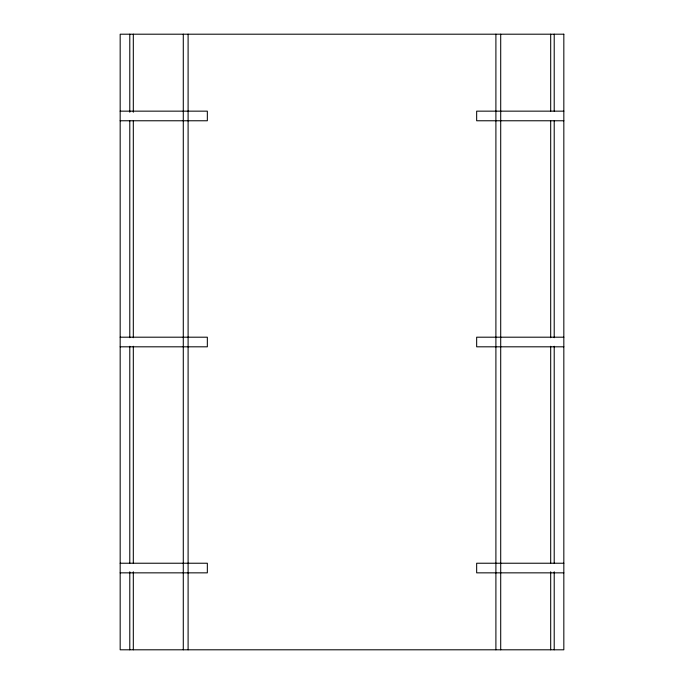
<?xml version="1.0" encoding="UTF-8"?>
<svg xmlns="http://www.w3.org/2000/svg" width="684" height="684" viewBox="0 0 684 684"><rect width="100%" height="100%" fill="white"/><g stroke="black" fill="none" stroke-linecap="round" stroke-linejoin="round"><path stroke-width="1.03" d="M120.17 111.15L207.338 111.15L207.338 120.769L120.17 120.769M563.83 111.15L476.662 111.15L476.662 120.769L563.83 120.769M120.17 337.195L207.338 337.195L207.338 346.814L120.17 346.814M563.83 337.195L476.662 337.195L476.662 346.814L563.83 346.814M120.17 563.231L207.338 563.231L207.338 572.85L120.17 572.85M563.83 563.231L476.662 563.231L476.662 572.85L563.83 572.85M554.211 34.2L554.211 111.15M554.211 120.769L554.211 337.725M554.211 346.275L554.211 563.231M554.211 571.781L554.211 649.8M550.688 34.2L550.688 111.15M550.688 120.769L550.688 337.725M550.688 346.275L550.688 563.231M550.688 571.781L550.688 649.8M500.705 34.2L500.705 649.8M495.9 34.2L495.9 649.8M188.1 34.2L188.1 649.8M183.286 34.2L183.286 649.8M133.312 34.2L133.312 112.219M133.312 120.769L133.312 337.725M133.312 346.275L133.312 563.231M133.312 571.781L133.312 649.8M129.789 34.2L129.789 112.219M129.789 120.769L129.789 337.725M129.789 346.275L129.789 563.231M129.789 571.781L129.789 649.8M563.83 34.2L120.17 34.2L120.17 649.8L563.83 649.8L563.83 34.2"/></g></svg>
